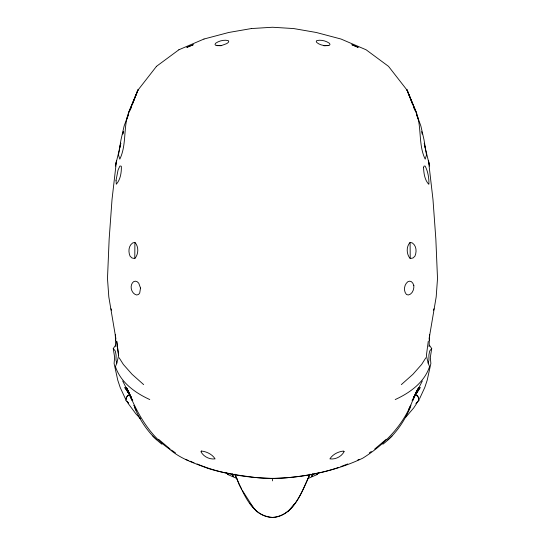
<?xml version="1.0" encoding="UTF-8"?>
<svg xmlns="http://www.w3.org/2000/svg" width="545" height="545" viewBox="0 0 545 545"><rect width="100%" height="100%" fill="white"/><g stroke="black" fill="none" stroke-linecap="round" stroke-linejoin="round"><path stroke-width="0.82" d="M272.405 480.867L272.405 478.408M134.901 242.375L134.772 258.575L131.917 257.942L130.064 256.17C128.198 251.81 128.409 245.897 132.626 242.975L134.901 242.375C138.914 246.715 138.641 254.202 134.772 258.575M429.671 334.882L429.024 346.709M429.194 340.441L429.549 334.977M126.079 399.976L126.338 397.639L127.823 395.268L130.337 395.479M428.268 341.252L426.381 355.592L428.152 363.093L429.583 366.581C424.351 382.467 409.847 392.897 395.214 399.553M425.883 150.645L429.651 166.048L428.513 160.857L432.982 199.531L435.843 239.044L437.512 278.57L436.184 296.93L429.14 338.513M129.138 112.113L138.226 89.462L128.749 112.243C123.041 127.237 126.842 144.759 119.811 159.14L118.476 154.944L121.004 139.711L124.124 126.031L128.709 113.401M429.337 345.149L431.715 348.528L430.332 357.322L430.87 363.529L427.191 380.24L424.793 387.447L419.698 398.484M123.354 131.604L122.795 134.09L123.354 131.631M149.786 399.553C135.153 392.897 120.649 382.467 115.417 366.581L116.848 363.093L118.619 355.592L116.732 341.252M312.271 474.096L311.699 476.507L312.878 473.837M119.117 150.645L115.349 166.048L116.487 160.857L112.018 199.531L109.157 239.044L107.488 278.57L108.816 296.93L115.86 338.513M428.152 363.093L428.983 360.054L428.888 354.993L429.644 351.069L431.715 348.528M413.601 397.632L412.626 400.527C403.436 425.168 384.777 444.366 362.82 458.147C340.393 468.829 316.189 474.675 291.561 477.277A169.182 169.182 0 0 1 253.439 477.277C238.022 475.179 222.517 473.074 207.659 468.284C194.163 463.134 180.136 458.733 169.195 448.855C148.615 434.658 136.645 412.245 127.544 389.586M418.58 387.747L416.21 393.538L417.94 388.776M416.21 393.538L417.586 389.764M433.507 310.207L434.031 308.783M126.392 120.173L128.491 114.709M130.289 109.961L131.195 107.631M132.381 104.47L137.796 90.334L156.483 66.354M317.006 473.094L316.4 474.681L318.464 472.726M137.796 90.334L128.749 112.243M309.962 474.15C302.162 490.643 294.157 516.061 272.486 517.389M415.801 392.747L412.626 400.527L417.429 389.586M415.467 395.152L418.56 387.774M409.86 408.11C413.512 398.872 405.855 414.881 409.377 409.097M412.926 399.594L416.85 390.527M410.024 407.926C404.022 422.007 395.077 434.869 382.869 444.243M309.887 474.634C301.944 491.331 294.143 515.992 272.405 517.58C250.659 515.992 242.859 491.331 234.915 474.634M417 391.419L422.327 380.975M415.562 394.158L420.195 387.556L415.522 395.084L413.825 396.978L414.779 395.581M425.87 357.758L421.626 364.469L412.906 374.32L401.331 384.62M416.802 403.245L413.757 407.871L405.589 417.436M415.726 394.185L417.627 391.399M125.275 398.484L120.179 387.447L117.781 380.24L114.103 363.529L114.641 357.322L113.258 348.528L115.635 345.149L115.302 334.882M416.08 403.613L418.431 400.582M410.099 242.375C406.086 246.715 406.359 254.202 410.228 258.575L413.083 257.942L414.936 256.17C416.802 251.81 416.591 245.897 412.374 242.975L410.099 242.375L410.228 258.575M287.958 511.714L294.77 503.539M416.039 403.443L419.078 400.255L418.437 397.475L416.748 395.432L415.072 395.554L413.171 399.703L412.054 400.255M386.248 439.27L374.681 449.087M387.883 439.876L391.991 436.061M156.456 66.354L178.883 49.786M369.312 452.909L371.322 451.478M307.993 478.51L317.626 474.334M178.855 49.786L204 39.029M357.833 459.946L359.393 459.312M338.615 467.467C317.388 474.627 294.763 477.951 272.405 478.462C246.817 477.747 220.8 473.871 197.058 463.959M340.897 466.588L347.744 463.959M203.973 39.029L228.723 32.482L251.34 28.558M327.995 45.603L329.473 45.249L329.991 44.438L329.453 43.293C325.93 40.827 320.964 39.553 316.754 40.596L316.243 41.434L316.774 42.51C319.867 45.085 324.064 45.882 327.995 45.603L323.784 45.678L325.767 45.651M414.636 395.479L417.15 395.268L418.635 397.639L418.894 399.976M219.233 45.651L221.856 45.405L226.727 43.62L228.226 42.51L228.757 41.434L228.246 40.596C224.036 39.553 219.07 40.827 215.547 43.293L215.009 44.438L215.527 45.249L221.202 45.671L217.019 45.644M251.32 28.558L272.5 27.25L293.66 28.558L316.277 32.482L341 39.029L366.117 49.786L388.517 66.354L407.204 90.334L415.862 112.113M271.73 517.307C265.367 516.755 258.739 514.099 254.665 509.057M185.409 459.312L188.536 460.573M190.103 461.206L194.013 462.787M227.347 474.334L236.98 478.51M132.748 400.255L131.631 399.703L129.73 395.554L128.055 395.432L126.372 397.475L125.725 400.255L128.259 402.912M171.464 450.041L175.49 452.909M170.129 449.087L158.561 439.27M161.94 444.243C149.725 434.869 140.78 422.007 134.779 407.926M143.669 384.62L132.094 374.32L123.374 364.469L119.13 357.758M140.358 418.471L135.977 413.948L128 403.245M152.818 436.061L156.926 439.876M416.251 112.243L406.774 89.462L416.251 112.243C421.959 127.237 418.158 144.759 425.189 159.14L426.524 154.944L423.996 139.711L420.876 126.031L416.291 113.401M226.509 472.726L228.573 474.681L227.974 473.094M250.032 503.539L256.852 511.714M113.258 348.528L115.329 351.069L116.085 354.993L115.99 360.054L116.821 363.093M127.019 401.188L128.422 403.007M253.105 507.238L242.559 490.779M129.41 394.158L124.778 387.556L131.147 396.978L127.346 391.399M241.742 489.301L239.282 484.866L235.011 474.15M122.673 380.975L128 391.419M128.123 390.527L132.346 400.527L129.172 392.747M126.42 387.774L129.506 395.152M126.392 387.747L128.763 393.538L127.033 388.776M407.183 90.334L412.606 104.483M413.805 107.631L414.711 109.988M416.509 114.709L418.608 120.213M232.102 473.837L233.274 476.507L232.701 474.096M110.969 308.783L111.493 310.207M126.556 387.495L128.763 393.538M131.372 397.632L132.047 399.594M424.923 146.523L425.659 149.834L424.214 143.219M421.646 131.631L422.198 134.118M115.635 345.149L115.949 346.709M116.705 341.252L118.592 355.592M115.424 334.977L115.778 340.441M423.547 167.356C423.765 173.16 424.637 179.85 428.697 184.23L428.929 184.087C429.024 177.97 428.002 171.552 425.148 166.102L424.078 166.041L423.547 167.356M413.832 285.478C414.18 289.293 412.463 294.225 408.266 294.995L406.42 294.45C403.218 290.873 404.111 284.517 407.892 281.683L409.751 281.172L411.461 281.717L412.831 283.23L413.832 285.478M116.044 180.3L116.303 184.23C120.445 179.618 121.508 172.602 121.358 166.532L120.922 166.041L119.852 166.102L118.027 170.108L116.044 180.3M140.508 288.046L139.731 292.944L138.58 294.45L136.734 294.995C131.236 293.83 129.083 285.294 133.539 281.717L135.249 281.172L137.108 281.683L138.737 283.168L140.508 288.046M120.765 143.206L119.287 149.834L120.786 143.219M344.086 451.662C341.49 456.656 335.475 459.646 329.909 458.876C332.668 454.353 338.356 451.567 343.554 451.042L344.086 451.662M193.189 44.765L186.942 47.306L193.189 44.765M201.446 451.042L200.914 451.662C203.51 456.656 209.525 459.646 215.091 458.876C212.332 454.353 206.644 451.567 201.446 451.042M351.947 44.745L358.058 47.306L351.947 44.745M136.345 410.426L134.002 405.357L136.345 410.426M140.487 418.526L139.213 417.436L140.487 418.54"/></g></svg>
